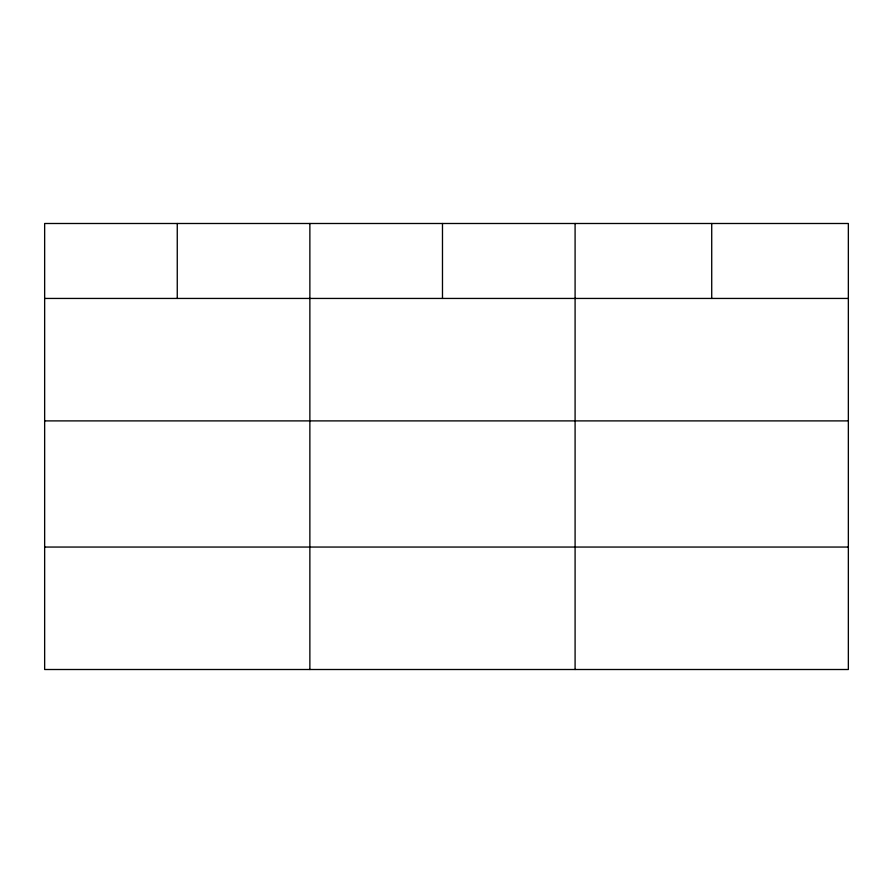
<?xml version="1.0" encoding="UTF-8"?>
<svg xmlns="http://www.w3.org/2000/svg" width="893" height="893" viewBox="0 0 893 893"><rect width="100%" height="100%" fill="white"/><g stroke="black" fill="none" stroke-linecap="round" stroke-linejoin="round"><path stroke-width="1.34" d="M848.35 420.893L848.35 223.496L44.65 223.496L44.65 669.504L848.35 669.504L848.35 420.893L44.65 420.893M44.65 298.441L848.35 298.441M44.65 547.052L848.35 547.052M711.721 223.496L711.721 298.441M575.092 223.496L575.092 669.504M442.481 223.496L442.481 298.441M309.871 223.496L309.871 669.504M177.261 223.496L177.261 298.441"/></g></svg>
